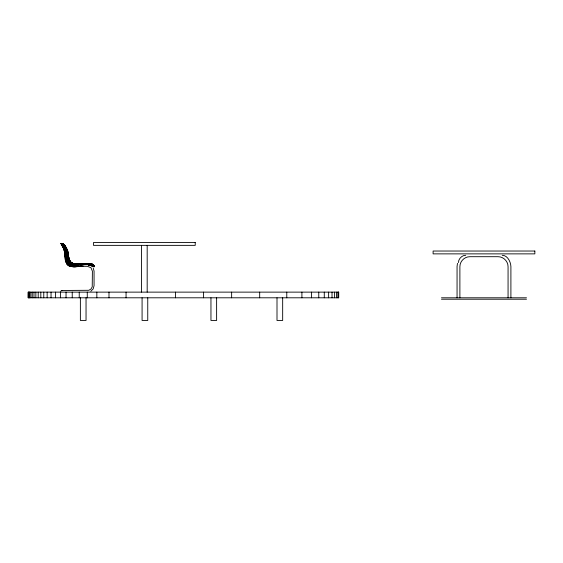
<?xml version="1.0" encoding="UTF-8"?>
<svg xmlns="http://www.w3.org/2000/svg" width="563" height="563" viewBox="0 0 563 563"><rect width="100%" height="100%" fill="white"/><g stroke="black" fill="none" stroke-linecap="round" stroke-linejoin="round"><path stroke-width="0.84" d="M90.481 265.426L94.457 266.588L93.303 265.243C92.163 263.59 86.829 265.708 88.018 264.005L90.678 264.061L93.155 264.835L94.457 266.588L93.106 264.631L90.727 263.758L86.287 263.681L83.859 264.3M87.969 264.73L90.587 264.793L89.053 265.229C85.865 261.394 75.674 267.003 70.868 262.872C66.589 258.86 68.904 251.689 65.463 247.037C64.492 245.63 62.789 242.899 60.924 243.561C66.335 249.845 64.717 259.205 69.362 265.715C73.739 267.594 78.595 266.278 83.155 266.003M66.16 248.529C69.615 256.425 67.37 247.931 65.723 248.023L63.915 244.631L61.022 243.357L63.38 244.229L65.132 245.947L65.378 248.163L63.858 249.085C66.167 254.187 63.929 261.225 68.186 265.314L69.467 263.266L69.502 261.366L67.328 264.483C70.825 268.368 77.025 266.102 81.515 266.01C70.185 268.227 64.076 265.877 64.808 253.097C66.385 250.303 56.884 240.373 63.689 244.666C71.367 251.035 64.59 265.778 78.721 264.913M66.835 263.174C64.78 256.728 65.238 249.416 61.149 243.673C61.001 242.942 63.323 244.173 63.844 244.638C69.706 249.944 64.076 260.669 71.536 264.54C77.757 263.744 84.605 264.181 91.03 263.998C93.071 263.751 96.224 267.974 92.564 265.398M86.287 263.681L91.804 264.054C93.43 264.04 95.07 268.558 93.88 265.405M68.735 262.316L69.418 261.119C75.421 268.424 87.934 259.803 94.063 266.032C93.022 265.588 87.969 264.371 92.29 264.92C93.444 264.392 94.591 268.108 94.183 265.891C87.821 259.487 75.407 268.614 69.418 261.119L67.729 251.696L66.181 247.741L63.38 244.229L66.216 247.713L67.926 253.195L68.946 259.958L68.735 262.316L67.391 262.337L66.617 261.521L65.146 251.957L61.881 243.899C59.636 242.498 64.604 244.666 64.689 245.574M67.68 256.819L68.306 254.631L68.946 259.958L68.193 261.141L66.955 261.035C67.827 255.299 68.362 248.973 63.844 244.638M61.219 243.35L63.429 244.666L63.345 245.932L65.477 251.654L66.399 258.058M70.579 263.695L70.713 262.351L68.735 258.361L67.729 251.696C67.919 257.481 69.692 265.398 77.258 264.462L87.631 264.673M60.734 291.296L61.564 290.473L88.799 290.297L90.974 289.044L92.226 286.863L92.402 271.225L90.974 267.742L87.483 266.313L70.474 266.313L70.474 264.652M457.48 263.315L457.057 266.531L457.057 297.799M65.808 260.922L65.209 255.757L66.92 253.829L65.378 248.163L63.689 244.666M68.517 256.059L67.539 251.731C68.25 255.539 69.798 260.205 66.68 263.407L67.053 264.251C70.98 268.375 77.448 266.165 82.416 266.053M94.366 266.623L93.106 264.631L91.839 264.005L91.171 264.307L90.727 263.758C84.176 262.344 72.338 267.826 69.01 259.374M93.915 265.659L94.063 266.032M66.955 261.035L66.04 258.53L66.357 261.894L68.792 264.35L70.396 264.005L70.868 262.872L74.379 264.131L76.589 264.272L71.944 263.139L71.536 264.54L71.325 263.224L69.101 265.94M75.611 265.968L75.294 266.651L71.452 266.566M67.989 263.456L69.467 263.266L69.854 261.879M67.032 249.55L66.659 250.802L65.955 248.719M90.727 263.758C91.466 264.293 89.081 264.11 89.454 265.243L90.587 264.793M72.754 265.018L73.148 263.97L76.153 264.378M68.306 254.631L68.946 259.958M82.768 264.863L86.083 264.582L87.195 263.639L76.202 264.096M74.112 265.863L72.951 265.954L74.788 265.975L73.274 266.123M70.924 262.661L69.523 260.817M94.197 266.651L93.789 265.553M72.05 266.39L79.165 266.053L79.13 266.419M93.718 265.687L91.656 264.35L89.806 265.314L90.552 264.096L92.093 264.307L90.953 263.941M70.22 261.929L75.308 264.483M72.592 266.222L71.121 266.116L72.092 266.003M80.101 264.877L81.558 264.089C77.877 264.117 90.727 263.287 92.036 264.448M69.397 265.553L70.699 265.757L68.313 265.025L70.952 264.694M69.242 265.912L66.561 263.364L66.195 262.133L68.587 258.755L67.539 251.731M66.568 262.02L66.434 260.31M66.997 250.486L66.307 250.894L63.021 246.024L64.02 248.987L61.149 243.673L62.134 243.603L64.055 244.771M88.623 265.243L89.053 264.659M65.899 258.769L66.117 260.465L65.955 257.178M65.568 247.298L66.223 248.543L66.307 250.894L65.146 251.957L66.019 254.849L67.321 256.862L65.582 259.128L66.195 262.133L67.328 264.483M89.053 265.229L91.656 264.35L93.303 265.243L94.218 266.778M65.146 251.957L64.731 252.337L66.195 262.133M69.467 263.266L70.34 262.471L70.072 262.119M89.806 265.314L90.467 264.8M90.805 291.261L93.191 288.875L94.056 285.666L94.056 271.113L93.191 267.911M94.141 265.827L93.521 265.483L94.359 266.299L93.627 265.778L93.718 265.208L91.804 264.054L93.155 264.835M74.281 266.003L73.964 266.222L74.422 266.123M64.386 248.86L65.118 252.259L64.752 250.556M77.258 264.462L75.963 265.208L77.708 265.18M67.124 250.056L66.054 247.826L67.841 252.59C67.18 248.888 65.329 245.503 62.021 243.723L63.915 244.631M75.231 264.343L73.802 265.053L73.148 263.97L73.246 265.004M70.164 266.313L70.607 266.137M64.52 245.215L67.06 249.627M88.25 263.808L89.63 263.956L86.083 264.582L87.969 264.575M90.678 264.061L89.482 264.005L90.552 264.096L88.461 264.68L88.018 264.005C90.108 263.597 96.442 266.003 91.171 264.307M63.359 245.841L62.957 245.954L61.388 243.392L62.106 244.581M62.613 246.137L64.689 245.932L66.216 248.037M77.532 264.561L80.65 264.019L82.254 264.343M75.365 266.398L77.68 266.039M81.403 264.35L87.075 263.941M76.434 266.208L78.018 266.13L76.019 266.116M75.963 266.222L78.018 266.13M87.166 263.702L89.566 263.646M86.709 264.012L89.63 263.956M71.994 266.172L74.513 266.123M76.132 264.04L80.65 264.019M465.735 255.285C462.153 255.074 458.261 258.966 458.472 262.548M502.224 255.285C507.566 255.264 510.718 261.83 510.901 266.531L510.901 297.799M441.469 297.799L526.489 297.799M441.469 299.213L526.489 299.213M90.678 265.328L93.507 265.56L94.12 266.714M72.908 266.032L75.351 266.109M93.106 264.631L92.395 264.547L92.48 264.997M90.72 265.574L94.07 266.559L93.338 265.842L90.692 265.419M61.564 290.473L62.148 290.712M61.149 243.673L61.951 243.821M90.333 265.046C92.965 265.166 92.909 266.144 90.502 265.532L93.437 266.123L92.431 265.637M65.385 255.56L64.259 248.839L66.92 253.829L67.546 252.47L68.327 255.778M74.569 264.216L71.797 263.428M90.136 264.913L92.381 265.37L91.389 264.251M90.474 264.863L92.381 265.37M89.053 264.49L89.637 264.673M71.909 263.174L74.379 264.131M62.767 246.094L61.881 243.899L64.252 245.391M63.211 245.067L62.282 243.702L61.156 243.617M62.683 243.927L61.881 243.899L65.378 248.163L66.223 248.543L67.145 250.261L65.28 246.439M69.706 260.979L71.944 263.139L76.828 264.075L74.21 263.927M71.001 262.569L71.944 263.139L70.713 262.351M62.908 243.948L63.45 244.3M68.792 264.35L70.776 265.849L68.313 265.103L66.617 261.521M68.419 264.997L69.045 265.483M67.701 263.913L68.524 264.772M65.463 247.037L66.054 247.826M67.321 256.862L68.587 258.755M62.345 244.694L61.578 243.469L62.268 244.715M65.132 245.947L66.244 247.741M62.465 245.179L63.225 246.714M63.675 245.749L64.935 248.515M63.746 247.389L63.112 245.911L63.95 248.199M62.957 245.954L63.915 248.206M67.032 263.238L67.222 263.787M62.746 244.258L63.345 245.932L63.802 245.025L64.689 245.932L65.378 248.163M63.605 247.481L64.548 250.19M94.183 265.891L94.394 266.517M63.858 249.085L64.893 252.189M64.851 249.5L65.519 251.872M65.97 259.071L66.73 261.788M67.074 262.815L67.476 264.258M66.335 261.274L66.786 262.886M65.118 252.259L64.738 250.88L65.005 252.168M68.792 257.924L69.319 260.057M65.47 252.886L66.04 255.208M66.969 252.287L67.278 253.779M66.701 259.951L66.42 258.48L67.314 260.936L67.046 259.473M65.399 246.341L65.723 248.023M65.871 257.277L66.145 258.839M91.241 264.765L91.305 265.166M65.843 251.57L66.117 253.188M68.144 255.75L68.573 258.508M65.378 254.272L65.604 255.715L65.357 253.99M65.399 252.963L65.646 254.666M65.371 254.525L65.582 256.221M66.49 255.602L66.68 257.207M65.941 258.881L66.117 260.465M70.34 262.471L70.396 264.005M65.66 255.25L65.758 258.896M508.065 297.799L508.065 266.714C508.129 261.338 503.435 256.637 498.058 256.7L469.901 256.7C464.524 256.637 459.83 261.338 459.887 266.714L459.887 297.799M338.581 292.127L338.581 297.799M337.863 292.127L337.863 297.799M336.533 292.127L336.533 297.799M334.591 292.127L334.591 297.799M332.022 292.127L332.022 297.799M328.63 292.127L328.63 297.799M324.274 292.127L324.274 297.799M318.764 292.127L318.764 297.799M311.592 292.127L311.592 297.799M301.909 292.127L301.909 297.799M286.778 292.127L286.778 297.799M282.668 297.799L282.668 320.467L277.003 320.467L277.003 297.799M259.684 292.127L259.684 297.799M231.639 292.127L231.639 297.799M216.621 297.799L216.621 320.467L210.956 320.467L210.956 297.799M203.588 292.127L203.588 297.799M175.536 292.127L175.536 297.799M147.752 297.799L147.752 320.467L142.08 320.467L142.08 297.799M147.182 245.362L147.182 292.127M141.531 245.362L141.531 292.127M126.056 292.127L126.056 297.799M108.99 292.127L108.99 297.799M96.843 292.127L96.843 297.799M87.272 292.127L87.272 297.799M86.04 297.799L86.04 320.467L80.375 320.467L80.375 297.799M79.235 292.127L79.235 297.799M72.233 292.127L72.233 297.799M66.04 292.127L66.04 297.799M60.501 292.127L60.501 297.799M55.596 292.127L55.596 297.799M51.043 292.127L51.043 297.799M47.151 292.127L47.151 297.799M43.773 292.127L43.773 297.799M40.818 292.127L40.818 297.799M38.207 292.127L38.207 297.799M35.856 292.127L35.856 297.799M33.991 292.127L33.991 297.799M32.246 292.127L32.246 297.799M30.874 292.127L30.874 297.799M29.684 292.127L29.684 297.799M29.332 292.127L29.332 297.799M28.664 292.127L28.664 297.799M28.319 292.127L28.27 297.799M195.227 242.533L93.486 242.533L93.486 245.362L195.227 245.362L195.227 242.533M534.85 251.035L433.109 251.035L433.109 253.871L534.85 253.871L534.85 251.035M338.708 292.127L28.15 292.127L28.15 297.799L338.708 297.799L338.708 292.127"/></g></svg>
